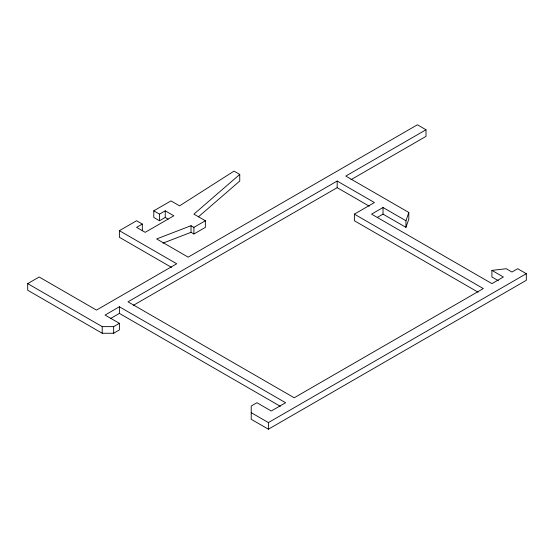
<?xml version="1.0" encoding="UTF-8"?>
<svg xmlns="http://www.w3.org/2000/svg" width="554" height="554" viewBox="0 0 554 554"><rect width="100%" height="100%" fill="white"/><g stroke="black" fill="none" stroke-linecap="round" stroke-linejoin="round"><path stroke-width="0.83" d="M377.295 217.445L383.022 214.135L405.95 227.369L405.95 220.748L408.81 212.48L345.772 176.082L426.005 129.761L426.005 136.374L350.973 179.697M405.95 227.369L408.81 219.093L408.81 212.48M168.111 219.093L165.244 217.445L159.51 220.748L153.783 217.445L153.783 210.825L170.978 200.901L179.572 205.859L234.017 171.117L239.75 174.427L193.9 214.135L205.361 220.748L205.361 227.369L193.9 233.989L191.033 232.334L163.049 243.102M198.422 216.836L239.75 181.047L239.75 174.427M498.365 280.726L491.91 277L491.91 270.38L506.238 268.725L511.972 272.035L517.706 268.725L526.3 273.69L526.3 280.31L268.406 429.205L251.211 419.281L251.211 406.04L256.938 402.73L271.266 411.006L285.594 402.73L119.394 306.777L105.066 315.053L119.394 323.321L119.394 329.942L113.667 333.252L102.206 333.252L27.7 290.234L27.7 283.62L39.161 277L96.472 310.088L176.705 263.766L119.394 230.679L119.394 237.292L171.498 267.374M119.394 230.679L136.589 220.748L142.323 224.058L142.323 230.679M142.323 224.058L136.589 227.369L145.19 232.334L173.838 215.79L165.244 210.825L159.51 214.135L153.783 210.825M426.005 129.761L417.411 124.795L188.166 257.146L156.65 238.947L191.033 225.713L193.9 227.369L205.361 220.748M354.366 214.135L374.428 202.549L337.178 181.047L127.995 301.819L294.195 397.772L483.317 288.579L354.366 214.135L354.366 220.748L478.102 292.187M110.8 318.363L119.394 313.398L280.359 406.324M133.223 305.413L337.178 187.661L369.213 206.157M27.7 283.62L102.206 326.631L113.667 326.631L119.394 323.321M405.95 220.748L383.022 207.515L371.561 214.135L491.91 283.62L503.378 277L491.91 270.38M251.211 412.661L268.406 422.584L526.3 273.69M383.022 207.515L383.022 214.135M337.178 181.047L337.178 187.661M268.406 422.584L268.406 429.205M193.9 227.369L193.9 233.989M191.033 225.713L191.033 232.334M165.244 210.825L165.244 217.445M159.51 214.135L159.51 220.748M119.394 306.777L119.394 313.398M113.667 326.631L113.667 333.252M102.206 326.631L102.206 333.252"/></g></svg>
